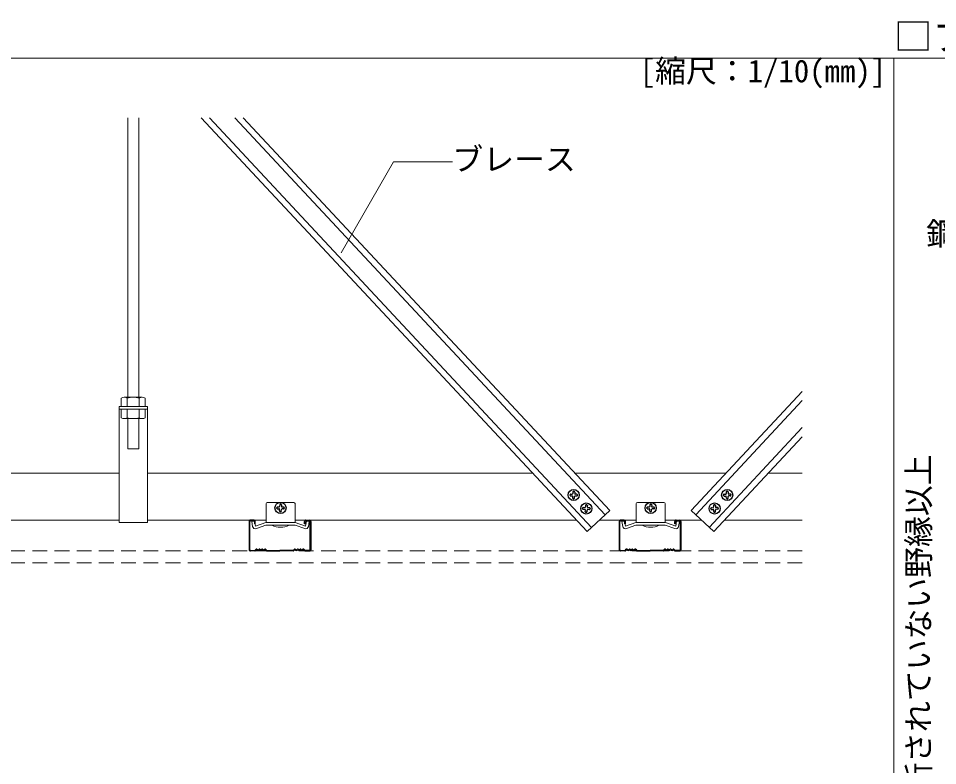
# Model space of a CAD drawing. Units: millimetres on the paper, with parts at other scales. Extents: x -195 to 195, y -140 to 138.
# Drawn here: x -71 to 3.6, y -64.3 to -3.7 of the extents above; entities that cross this region are included whole.
import ezdxf
from ezdxf.enums import TextEntityAlignment as Align

# ---------------------------------------------------------------- set-up
doc = ezdxf.new("R2010")
doc.units = ezdxf.units.MM
doc.linetypes.add('DASHED1', pattern=[1.8, 1.2, -0.6])
for name, color, linetype, lineweight in [('2-5_寸法', 4, 'Continuous', 9), ('2-6_文字', 7, 'Continuous', 18), ('4-1_吊り材', 7, 'Continuous', 18), ('4-2_野縁受け', 3, 'Continuous', 18), ('4-3_野縁', 2, 'Continuous', 25), ('4-4_ブレース・補強材', 4, 'Continuous', 9), ('4-6_文字', 7, 'Continuous', 18), ('4-A_クリップ', 7, 'Continuous', 18), ('4-C_ビス・アンカーボルト・強調図形', 2, 'Continuous', 25), ('4-D_パネル', 4, 'DASHED1', 9), ('F-3_野縁', 7, 'Continuous', 18)]:
    doc.layers.add(name, color=color, linetype=linetype, lineweight=lineweight)
doc.layers.add('F-6_文字', color=7, linetype='Continuous')
doc.styles.add('ＭＳ ゴシック', font='')
doc.styles.get('ＭＳ ゴシック').set_extended_font_data('MS Gothic')

msp = doc.modelspace()

# ---------------------------------------------------------------- linework, layer by layer
at = {"layer": '4-1_吊り材'}
for p, q in [((-62.092, -34.423), (-62.092, -11.765)), ((-61.193, -34.423), (-61.192, -11.765)), ((-62.37, -34.423), (-60.915, -34.423)), ((-62.127, -34.493), (-62.127, -35.193)), ((-61.158, -34.493), (-61.158, -35.193)), ((-60.673, -34.493), (-60.673, -35.193)), ((-62.793, -44.593), (-62.793, -35.193)), ((-62.793, -35.193), (-60.493, -35.193)), ((-62.793, -35.393), (-60.493, -35.393)), ((-62.612, -36.093), (-62.612, -35.393)), ((-62.127, -36.093), (-62.127, -35.393)), ((-61.158, -36.093), (-61.158, -35.393)), ((-60.493, -35.193), (-60.493, -44.593)), ((-60.915, -36.163), (-62.37, -36.163)), ((-62.093, -38.612), (-62.093, -36.163)), ((-61.193, -38.612), (-61.193, -36.163)), ((-62.093, -38.612), (-61.193, -38.612)), ((-62.793, -44.593), (-60.493, -44.593))]:
    msp.add_line(p, q, dxfattribs=at)
for points in [[(-62.612, -34.493), (-62.612, -35.193), (-60.673, -35.193)], [(-60.673, -36.093), (-60.673, -35.393), (-62.612, -35.393)]]:
    msp.add_lwpolyline(points, dxfattribs=at)
for centre, radius, start, end in [((-62.37, -34.878), 0.455, 57.79576, 122.20422), ((-61.642, -36.138), 1.715, 73.57358, 106.42641), ((-60.915, -34.878), 0.455, 57.79739, 122.20259), ((-62.37, -35.708), 0.455, 237.79739, 302.20259), ((-61.643, -34.448), 1.715, 253.57358, 286.42641), ((-60.915, -35.708), 0.455, 237.79576, 302.20422)]:
    msp.add_arc(centre, radius, start, end, dxfattribs=at)
at = {"layer": '4-2_野縁受け'}
for p, q in [((-77.251, -40.593), (-62.793, -40.593)), ((-60.493, -40.593), (-29.263, -40.593)), ((-25.845, -40.593), (-13.603, -40.593)), ((-10.185, -40.593), (-7.419, -40.593)), ((-77.926, -44.393), (-62.793, -44.393)), ((-60.493, -44.393), (-50.883, -44.393)), ((-48.533, -44.393), (-25.72, -44.393)), ((-23.866, -44.393), (-20.883, -44.393)), ((-18.533, -44.393), (-15.583, -44.393)), ((-13.729, -44.393), (-7.419, -44.393))]:
    msp.add_line(p, q, dxfattribs=at)
at = {"layer": '4-3_野縁'}
for p, q in [((-52.251, -44.493), (-52.251, -46.788)), ((-52.201, -46.788), (-52.201, -44.493)), ((-51.851, -44.393), (-52.151, -44.393)), ((-51.851, -44.443), (-52.151, -44.443)), ((-51.801, -44.693), (-51.801, -44.493)), ((-51.801, -44.693), (-51.751, -44.693)), ((-51.751, -44.693), (-51.751, -44.493)), ((-47.751, -44.693), (-47.751, -44.493)), ((-47.701, -44.693), (-47.751, -44.693)), ((-47.701, -44.693), (-47.701, -44.493)), ((-47.651, -44.393), (-47.351, -44.393)), ((-47.651, -44.443), (-47.351, -44.443)), ((-47.301, -46.788), (-47.301, -44.493)), ((-47.251, -44.493), (-47.251, -46.788)), ((-22.251, -44.493), (-22.251, -46.788)), ((-22.201, -46.788), (-22.201, -44.493)), ((-21.851, -44.393), (-22.151, -44.393)), ((-21.851, -44.443), (-22.151, -44.443)), ((-21.801, -44.693), (-21.801, -44.493)), ((-21.801, -44.693), (-21.751, -44.693)), ((-21.751, -44.693), (-21.751, -44.493)), ((-17.751, -44.693), (-17.751, -44.493)), ((-17.701, -44.693), (-17.751, -44.693)), ((-17.701, -44.693), (-17.701, -44.493)), ((-17.651, -44.393), (-17.351, -44.393)), ((-17.651, -44.443), (-17.351, -44.443)), ((-17.301, -46.788), (-17.301, -44.493)), ((-17.251, -44.493), (-17.251, -46.788)), ((-52.151, -46.843), (-51.793, -46.843)), ((-52.151, -46.843), (-51.793, -46.843)), ((-51.793, -46.893), (-52.151, -46.893)), ((-51.793, -46.893), (-52.151, -46.893)), ((-51.757, -46.828), (-51.686, -46.757)), ((-51.686, -46.757), (-51.757, -46.828)), ((-51.651, -46.793), (-51.722, -46.863)), ((-51.651, -46.793), (-51.722, -46.863)), ((-50.951, -46.793), (-50.88, -46.863)), ((-50.916, -46.757), (-50.845, -46.828)), ((-50.81, -46.843), (-49.751, -46.843)), ((-50.81, -46.893), (-49.751, -46.893)), ((-48.692, -46.843), (-49.751, -46.843)), ((-48.692, -46.893), (-49.751, -46.893)), ((-48.586, -46.757), (-48.657, -46.828)), ((-48.551, -46.793), (-48.622, -46.863)), ((-47.851, -46.793), (-47.78, -46.863)), ((-47.851, -46.793), (-47.78, -46.863)), ((-47.745, -46.828), (-47.816, -46.757)), ((-47.816, -46.757), (-47.745, -46.828)), ((-47.351, -46.843), (-47.71, -46.843)), ((-47.351, -46.843), (-47.71, -46.843)), ((-47.71, -46.893), (-47.351, -46.893)), ((-47.71, -46.893), (-47.351, -46.893)), ((-22.151, -46.843), (-21.793, -46.843)), ((-22.151, -46.843), (-21.793, -46.843)), ((-21.793, -46.893), (-22.151, -46.893)), ((-21.793, -46.893), (-22.151, -46.893)), ((-21.757, -46.828), (-21.686, -46.757)), ((-21.686, -46.757), (-21.757, -46.828)), ((-21.651, -46.793), (-21.722, -46.863)), ((-21.651, -46.793), (-21.722, -46.863)), ((-20.951, -46.793), (-20.88, -46.863)), ((-20.916, -46.757), (-20.845, -46.828)), ((-20.81, -46.843), (-19.751, -46.843)), ((-20.81, -46.893), (-19.751, -46.893)), ((-18.692, -46.843), (-19.751, -46.843)), ((-18.692, -46.893), (-19.751, -46.893)), ((-18.586, -46.757), (-18.657, -46.828)), ((-18.551, -46.793), (-18.622, -46.863)), ((-17.851, -46.793), (-17.78, -46.863)), ((-17.851, -46.793), (-17.78, -46.863)), ((-17.745, -46.828), (-17.816, -46.757)), ((-17.816, -46.757), (-17.745, -46.828)), ((-17.351, -46.843), (-17.71, -46.843)), ((-17.351, -46.843), (-17.71, -46.843)), ((-17.71, -46.893), (-17.351, -46.893)), ((-17.71, -46.893), (-17.351, -46.893))]:
    msp.add_line(p, q, dxfattribs=at)
for centre, radius, start, end in [((-52.151, -44.493), 0.1, 90.00299, 180.00299), ((-52.151, -44.493), 0.05, 90.00299, 180.00299), ((-51.851, -44.493), 0.1, 0.00299, 90.00299), ((-51.851, -44.493), 0.05, 0.00299, 90.00299), ((-47.651, -44.493), 0.1, 89.99699, 179.99699), ((-47.651, -44.493), 0.05, 89.99699, 179.99699), ((-47.351, -44.493), 0.1, 359.99699, 89.99699), ((-47.351, -44.493), 0.05, 359.99699, 89.99699), ((-22.151, -44.493), 0.1, 90.00299, 180.00299), ((-22.151, -44.493), 0.05, 90.00299, 180.00299), ((-21.851, -44.493), 0.1, 0.00299, 90.00299), ((-21.851, -44.493), 0.05, 0.00299, 90.00299), ((-17.651, -44.493), 0.1, 89.99699, 179.99699), ((-17.651, -44.493), 0.05, 89.99699, 179.99699), ((-17.351, -44.493), 0.1, 359.99699, 89.99699), ((-17.351, -44.493), 0.05, 359.99699, 89.99699), ((-52.151, -46.793), 0.1, 177.476, 270), ((-52.151, -46.793), 0.1, 177.476, 270), ((-52.151, -46.793), 0.05, 177.476, 270), ((-52.151, -46.793), 0.05, 177.476, 270), ((-51.793, -46.793), 0.05, 269.99998, 314.99998), ((-51.793, -46.793), 0.05, 270, 314.99998), ((-51.793, -46.793), 0.1, 270, 315), ((-51.793, -46.793), 0.1, 270, 314.99998), ((-51.651, -46.793), 0.05, 46.39717, 135), ((-51.526, -46.661), 0.181, 226.39717, 313.60281), ((-51.526, -46.661), 0.131, 226.39717, 313.60281), ((-51.401, -46.793), 0.05, 36.86989, 133.60281), ((-51.301, -46.718), 0.125, 216.86989, 323.1301), ((-51.301, -46.718), 0.075, 216.86989, 323.1301), ((-51.201, -46.793), 0.05, 36.86989, 143.1301), ((-51.201, -46.793), 0.05, 46.39717, 143.1301), ((-51.076, -46.661), 0.181, 226.39717, 313.60281), ((-51.076, -46.661), 0.131, 226.39717, 313.60281), ((-50.951, -46.793), 0.05, 44.99998, 133.60281), ((-50.81, -46.793), 0.1, 225, 270), ((-50.81, -46.793), 0.05, 225, 270), ((-48.692, -46.793), 0.05, 270, 315), ((-48.692, -46.793), 0.1, 270, 315), ((-48.551, -46.793), 0.05, 46.39719, 135.00002), ((-48.426, -46.661), 0.181, 226.39719, 313.60283), ((-48.426, -46.661), 0.131, 226.39719, 313.60283), ((-48.301, -46.793), 0.05, 36.8699, 143.13011), ((-48.301, -46.793), 0.05, 36.8699, 133.60283), ((-48.201, -46.718), 0.125, 216.8699, 323.13011), ((-48.201, -46.718), 0.075, 216.8699, 323.13011), ((-48.101, -46.793), 0.05, 46.39719, 143.13011), ((-47.976, -46.661), 0.181, 226.39719, 313.60283), ((-47.976, -46.661), 0.131, 226.39719, 313.60283), ((-47.851, -46.793), 0.05, 45, 133.60283), ((-47.71, -46.793), 0.1, 225, 270), ((-47.71, -46.793), 0.1, 225.00002, 270), ((-47.71, -46.793), 0.05, 225, 270), ((-47.71, -46.793), 0.05, 225.00002, 270), ((-47.351, -46.793), 0.1, 270, 2.524), ((-47.351, -46.793), 0.1, 269.99997, 2.524), ((-47.351, -46.793), 0.05, 270, 2.524), ((-47.351, -46.793), 0.05, 269.99997, 2.524), ((-22.151, -46.793), 0.1, 177.476, 270), ((-22.151, -46.793), 0.1, 177.476, 270), ((-22.151, -46.793), 0.05, 177.476, 270), ((-22.151, -46.793), 0.05, 177.476, 270), ((-21.793, -46.793), 0.05, 269.99998, 314.99998), ((-21.793, -46.793), 0.05, 270, 314.99998), ((-21.793, -46.793), 0.1, 270, 315), ((-21.793, -46.793), 0.1, 270, 314.99998), ((-21.651, -46.793), 0.05, 46.39717, 135), ((-21.526, -46.661), 0.181, 226.39717, 313.60281), ((-21.526, -46.661), 0.131, 226.39717, 313.60281), ((-21.401, -46.793), 0.05, 36.86989, 133.60281), ((-21.301, -46.718), 0.125, 216.86989, 323.1301), ((-21.301, -46.718), 0.075, 216.86989, 323.1301), ((-21.201, -46.793), 0.05, 36.86989, 143.1301), ((-21.201, -46.793), 0.05, 46.39717, 143.1301), ((-21.076, -46.661), 0.181, 226.39717, 313.60281), ((-21.076, -46.661), 0.131, 226.39717, 313.60281), ((-20.951, -46.793), 0.05, 44.99998, 133.60281), ((-20.81, -46.793), 0.1, 225, 270), ((-20.81, -46.793), 0.05, 225, 270), ((-18.692, -46.793), 0.05, 270, 315), ((-18.692, -46.793), 0.1, 270, 315), ((-18.551, -46.793), 0.05, 46.39719, 135.00002), ((-18.426, -46.661), 0.181, 226.39719, 313.60283), ((-18.426, -46.661), 0.131, 226.39719, 313.60283), ((-18.301, -46.793), 0.05, 36.8699, 143.13011), ((-18.301, -46.793), 0.05, 36.8699, 133.60283), ((-18.201, -46.718), 0.125, 216.8699, 323.13011), ((-18.201, -46.718), 0.075, 216.8699, 323.13011), ((-18.101, -46.793), 0.05, 46.39719, 143.13011), ((-17.976, -46.661), 0.181, 226.39719, 313.60283), ((-17.976, -46.661), 0.131, 226.39719, 313.60283), ((-17.851, -46.793), 0.05, 45, 133.60283), ((-17.71, -46.793), 0.1, 225, 270), ((-17.71, -46.793), 0.1, 225.00002, 270), ((-17.71, -46.793), 0.05, 225, 270), ((-17.71, -46.793), 0.05, 225.00002, 270), ((-17.351, -46.793), 0.1, 270, 2.524), ((-17.351, -46.793), 0.1, 269.99997, 2.524), ((-17.351, -46.793), 0.05, 270, 2.524), ((-17.351, -46.793), 0.05, 269.99997, 2.524)]:
    msp.add_arc(centre, radius, start, end, dxfattribs=at)
at = {"layer": '4-4_ブレース・補強材'}
for p, q in [((-56.145, -11.765), (-24.858, -45.317)), ((-55.461, -11.765), (-24.492, -44.976)), ((-53.41, -11.765), (-23.395, -43.953)), ((-52.727, -11.765), (-23.029, -43.612)), ((-7.419, -33.962), (-16.419, -43.612)), ((-7.419, -34.695), (-16.054, -43.953)), ((-7.419, -36.894), (-14.957, -44.976)), ((-7.419, -37.627), (-14.591, -45.317)), ((-24.858, -45.317), (-23.029, -43.612)), ((-14.591, -45.317), (-16.419, -43.612))]:
    msp.add_line(p, q, dxfattribs=at)
at = {"layer": '4-6_文字'}
msp.add_lwpolyline([(-44.799, -22.726), (-40.54, -15.349), (-35.78, -15.349)], dxfattribs=at)
at = {"layer": '4-A_クリップ'}
for p, q in [((-50.883, -43.051), (-50.883, -44.571)), ((-48.633, -42.951), (-50.783, -42.951)), ((-48.533, -43.051), (-48.533, -44.571)), ((-20.883, -43.051), (-20.883, -44.571)), ((-18.633, -42.951), (-20.783, -42.951)), ((-18.533, -43.051), (-18.533, -44.571)), ((-51.817, -44.462), (-52.043, -44.502)), ((-51.972, -44.905), (-52.043, -44.502)), ((-51.744, -44.875), (-51.817, -44.462)), ((-50.908, -44.571), (-51.744, -44.875)), ((-50.908, -44.571), (-48.508, -44.571)), ((-48.509, -44.571), (-47.673, -44.875)), ((-47.673, -44.875), (-47.6, -44.462)), ((-47.6, -44.462), (-47.373, -44.502)), ((-47.445, -44.905), (-47.373, -44.502)), ((-21.817, -44.462), (-22.043, -44.502)), ((-21.972, -44.905), (-22.043, -44.502)), ((-21.744, -44.875), (-21.817, -44.462)), ((-20.908, -44.571), (-21.744, -44.875)), ((-20.908, -44.571), (-18.508, -44.571)), ((-18.509, -44.571), (-17.673, -44.875)), ((-17.673, -44.875), (-17.6, -44.462)), ((-17.6, -44.462), (-17.373, -44.502)), ((-17.445, -44.905), (-17.373, -44.502)), ((-51.667, -45.081), (-50.898, -44.801)), ((-50.83, -44.801), (-50.898, -44.801)), ((-48.519, -44.801), (-50.83, -44.801)), ((-49.008, -44.801), (-50.408, -44.801)), ((-47.75, -45.081), (-48.519, -44.801)), ((-21.667, -45.081), (-20.898, -44.801)), ((-20.83, -44.801), (-20.898, -44.801)), ((-18.519, -44.801), (-20.83, -44.801)), ((-19.008, -44.801), (-20.408, -44.801)), ((-17.75, -45.081), (-18.519, -44.801))]:
    msp.add_line(p, q, dxfattribs=at)
for centre, radius, start, end in [((-50.783, -43.051), 0.1, 90, 180), ((-48.633, -43.051), 0.1, 0, 90), ((-20.783, -43.051), 0.1, 90, 180), ((-18.633, -43.051), 0.1, 0, 90), ((-51.746, -44.865), 0.23, 190, 290), ((-49.708, -43.401), 1.565, 243.43494, 296.56505), ((-47.671, -44.865), 0.23, 250, 350), ((-21.746, -44.865), 0.23, 190, 290), ((-19.708, -43.401), 1.565, 243.43494, 296.56505), ((-17.671, -44.865), 0.23, 250, 350)]:
    msp.add_arc(centre, radius, start, end, dxfattribs=at)
at = {"layer": '4-C_ビス・アンカーボルト・強調図形'}
for p, q in [((-26.245, -42.374), (-26.244, -42.349)), ((-26.243, -42.324), (-26.244, -42.349)), ((-26.197, -42.425), (-26.072, -42.43)), ((-26.192, -42.275), (-26.067, -42.28)), ((-26.011, -42.107), (-26.015, -42.232)), ((-25.959, -42.058), (-25.934, -42.059)), ((-25.909, -42.06), (-25.934, -42.059)), ((-25.861, -42.112), (-25.865, -42.237)), ((-25.697, -42.443), (-25.822, -42.438)), ((-25.692, -42.293), (-25.817, -42.289)), ((-25.644, -42.345), (-25.645, -42.37)), ((-25.645, -42.395), (-25.645, -42.37)), ((-13.805, -42.345), (-13.804, -42.37)), ((-13.803, -42.395), (-13.804, -42.37)), ((-13.756, -42.293), (-13.632, -42.289)), ((-13.751, -42.443), (-13.626, -42.439)), ((-13.588, -42.112), (-13.583, -42.237)), ((-13.539, -42.061), (-13.514, -42.06)), ((-13.489, -42.059), (-13.514, -42.06)), ((-13.438, -42.107), (-13.433, -42.232)), ((-13.257, -42.276), (-13.382, -42.28)), ((-13.252, -42.426), (-13.376, -42.43)), ((-13.205, -42.324), (-13.204, -42.349)), ((-13.203, -42.374), (-13.204, -42.349)), ((-49.774, -43.148), (-49.778, -43.273)), ((-49.722, -43.1), (-49.697, -43.101)), ((-49.672, -43.102), (-49.697, -43.101)), ((-49.624, -43.153), (-49.628, -43.278)), ((-26.028, -42.606), (-26.024, -42.481)), ((-25.98, -42.658), (-25.955, -42.659)), ((-25.93, -42.66), (-25.955, -42.659)), ((-25.878, -42.612), (-25.874, -42.487)), ((-24.988, -43.196), (-24.992, -43.321)), ((-24.936, -43.148), (-24.911, -43.148)), ((-24.886, -43.149), (-24.911, -43.148)), ((-24.838, -43.201), (-24.843, -43.326)), ((-19.774, -43.148), (-19.778, -43.273)), ((-19.722, -43.1), (-19.697, -43.101)), ((-19.672, -43.102), (-19.697, -43.101)), ((-19.624, -43.153), (-19.628, -43.278)), ((-14.61, -43.201), (-14.606, -43.326)), ((-14.562, -43.15), (-14.537, -43.149)), ((-14.512, -43.148), (-14.537, -43.149)), ((-14.46, -43.196), (-14.456, -43.321)), ((-13.57, -42.612), (-13.575, -42.487)), ((-13.519, -42.66), (-13.494, -42.659)), ((-13.469, -42.658), (-13.494, -42.659)), ((-13.42, -42.607), (-13.425, -42.482)), ((-50.007, -43.365), (-50.008, -43.39)), ((-50.008, -43.415), (-50.008, -43.39)), ((-49.96, -43.467), (-49.835, -43.471)), ((-49.955, -43.317), (-49.83, -43.321)), ((-49.791, -43.648), (-49.787, -43.523)), ((-49.743, -43.7), (-49.718, -43.701)), ((-49.693, -43.701), (-49.718, -43.701)), ((-49.642, -43.653), (-49.637, -43.528)), ((-49.461, -43.484), (-49.585, -43.48)), ((-49.455, -43.334), (-49.58, -43.33)), ((-49.409, -43.436), (-49.408, -43.411)), ((-49.407, -43.386), (-49.408, -43.411)), ((-25.223, -43.463), (-25.222, -43.438)), ((-25.221, -43.413), (-25.222, -43.438)), ((-25.174, -43.514), (-25.049, -43.519)), ((-25.169, -43.365), (-25.044, -43.369)), ((-25.006, -43.695), (-25.001, -43.571)), ((-24.957, -43.747), (-24.932, -43.748)), ((-24.907, -43.749), (-24.932, -43.748)), ((-24.856, -43.701), (-24.851, -43.576)), ((-24.675, -43.532), (-24.8, -43.528)), ((-24.669, -43.382), (-24.794, -43.378)), ((-24.623, -43.484), (-24.622, -43.459)), ((-24.621, -43.434), (-24.622, -43.459)), ((-20.007, -43.365), (-20.008, -43.39)), ((-20.008, -43.415), (-20.008, -43.39)), ((-19.96, -43.467), (-19.835, -43.471)), ((-19.955, -43.317), (-19.83, -43.321)), ((-19.791, -43.648), (-19.787, -43.523)), ((-19.743, -43.7), (-19.718, -43.701)), ((-19.693, -43.701), (-19.718, -43.701)), ((-19.642, -43.653), (-19.637, -43.528)), ((-19.461, -43.484), (-19.585, -43.48)), ((-19.455, -43.334), (-19.58, -43.33)), ((-19.409, -43.436), (-19.408, -43.411)), ((-19.407, -43.386), (-19.408, -43.411)), ((-14.827, -43.434), (-14.826, -43.459)), ((-14.826, -43.484), (-14.826, -43.459)), ((-14.779, -43.382), (-14.654, -43.378)), ((-14.774, -43.532), (-14.649, -43.528)), ((-14.593, -43.701), (-14.597, -43.576)), ((-14.541, -43.749), (-14.516, -43.748)), ((-14.491, -43.747), (-14.516, -43.748)), ((-14.443, -43.696), (-14.447, -43.571)), ((-14.279, -43.365), (-14.404, -43.369)), ((-14.274, -43.515), (-14.399, -43.519)), ((-14.228, -43.413), (-14.227, -43.438)), ((-14.226, -43.463), (-14.227, -43.438))]:
    msp.add_line(p, q, dxfattribs=at)
for centre in [(-25.944, -42.359), (-13.504, -42.359), (-49.708, -43.401), (-24.922, -43.448), (-19.708, -43.401), (-14.527, -43.448)]:
    msp.add_circle(centre, 0.45, dxfattribs=at)
for centre, start, end in [((-26.195, -42.375), 178, 268), ((-26.193, -42.325), 88, 178), ((-26.074, -42.48), 358, 88), ((-26.065, -42.23), 268, 358), ((-25.961, -42.108), 88, 178), ((-25.911, -42.11), 358, 88), ((-25.824, -42.488), 88, 178), ((-25.815, -42.239), 178, 268), ((-25.695, -42.393), 268, 358), ((-25.694, -42.343), 358, 88), ((-13.755, -42.343), 91.997, 181.997), ((-13.753, -42.393), 181.997, 271.997), ((-13.633, -42.239), 271.997, 1.997), ((-13.625, -42.489), 1.997, 91.997), ((-13.538, -42.11), 91.997, 181.997), ((-13.488, -42.109), 1.997, 91.997), ((-13.383, -42.23), 181.997, 271.997), ((-13.375, -42.48), 91.997, 181.997), ((-13.255, -42.326), 1.997, 91.997), ((-13.253, -42.376), 271.997, 1.997), ((-49.724, -43.15), 88, 178), ((-49.674, -43.152), 358, 88), ((-25.978, -42.608), 178, 268), ((-25.928, -42.61), 268, 358), ((-24.938, -43.197), 88, 178), ((-24.888, -43.199), 358, 88), ((-19.724, -43.15), 88, 178), ((-19.674, -43.152), 358, 88), ((-14.56, -43.2), 91.997, 181.997), ((-14.51, -43.198), 1.997, 91.997), ((-13.52, -42.61), 181.997, 271.997), ((-13.47, -42.608), 271.997, 1.997), ((-49.958, -43.417), 178, 268), ((-49.957, -43.367), 88, 178), ((-49.837, -43.521), 358, 88), ((-49.828, -43.271), 268, 358), ((-49.741, -43.65), 178, 268), ((-49.691, -43.651), 268, 358), ((-49.587, -43.53), 88, 178), ((-49.578, -43.28), 178, 268), ((-49.459, -43.434), 268, 358), ((-49.457, -43.384), 358, 88), ((-25.173, -43.464), 178, 268), ((-25.171, -43.414), 88, 178), ((-25.051, -43.569), 358, 88), ((-25.042, -43.319), 268, 358), ((-24.956, -43.697), 178, 268), ((-24.906, -43.699), 268, 358), ((-24.801, -43.577), 88, 178), ((-24.793, -43.328), 178, 268), ((-24.673, -43.482), 268, 358), ((-24.671, -43.432), 358, 88), ((-19.958, -43.417), 178, 268), ((-19.957, -43.367), 88, 178), ((-19.837, -43.521), 358, 88), ((-19.828, -43.271), 268, 358), ((-19.741, -43.65), 178, 268), ((-19.691, -43.651), 268, 358), ((-19.587, -43.53), 88, 178), ((-19.578, -43.28), 178, 268), ((-19.459, -43.434), 268, 358), ((-19.457, -43.384), 358, 88), ((-14.777, -43.432), 91.997, 181.997), ((-14.776, -43.482), 181.997, 271.997), ((-14.656, -43.328), 271.997, 1.997), ((-14.647, -43.578), 1.997, 91.997), ((-14.543, -43.699), 181.997, 271.997), ((-14.493, -43.697), 271.997, 1.997), ((-14.406, -43.319), 181.997, 271.997), ((-14.397, -43.569), 91.997, 181.997), ((-14.278, -43.415), 1.997, 91.997), ((-14.276, -43.465), 271.997, 1.997)]:
    msp.add_arc(centre, 0.05, start, end, dxfattribs=at)
at = {"layer": '4-D_パネル'}
for p, q in [((-104.022, -46.893), (-7.419, -46.893)), ((-104.022, -47.843), (-7.419, -47.843))]:
    msp.add_line(p, q, dxfattribs=at)
at = {"layer": 'F-3_野縁', "color": 3}
for p, q in [((-191, -6.946), (191, -6.946)), ((0, -6.946), (0, -117.5))]:
    msp.add_line(p, q, dxfattribs=at)

# ---------------------------------------------------------------- texts
at = {"layer": '2-5_寸法', "style": 'ＭＳ ゴシック'}
msp.add_text('鋼板寸法：切断されていない野縁以上', height=1.833, rotation=90, dxfattribs=at).set_placement((3.471, -81.57), align=Align.BOTTOM_LEFT)
at = {"layer": '2-6_文字', "color": 4, "style": 'ＭＳ ゴシック'}
msp.add_text('鋼板補強', height=1.833, dxfattribs=at).set_placement((2.628, -22.64), align=Align.BOTTOM_LEFT)
at = {"layer": '4-6_文字', "style": 'ＭＳ ゴシック'}
msp.add_text('ブレース', height=1.833, dxfattribs=at).set_placement((-35.78, -16.599), align=Align.BOTTOM_LEFT)
at = {"layer": 'F-6_文字', "style": 'ＭＳ ゴシック', "width": 1.05}
msp.add_text('□ブレースが設置されている野縁受けが切断される場合 鋼板補強', height=2.199, dxfattribs=at).set_placement((0, -6.946), align=Align.BOTTOM_LEFT)
at = {"layer": 'F-6_文字', "style": 'ＭＳ ゴシック'}
msp.add_text('[縮尺：1/10(mm)]', height=1.833, dxfattribs=at).set_placement((-20.592, -9.446), align=Align.BOTTOM_LEFT)

doc.saveas('drawing.dxf')
